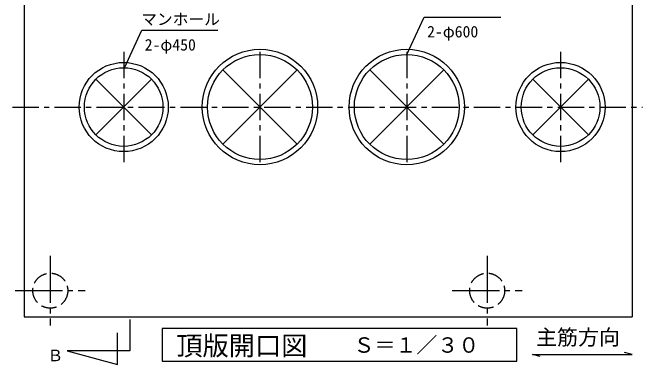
# Model space of a CAD drawing. Units: millimetres, scale not verified. Extents: x -8910 to 8910, y -6308 to 6308.
# Drawn here: x -6140 to -2535, y 2355 to 4367 of the extents above; entities that cross this region are included whole.
import ezdxf
from ezdxf.enums import TextEntityAlignment as Align

# ---------------------------------------------------------------- set-up
doc = ezdxf.new("R2010")
doc.units = ezdxf.units.MM
doc.header["$LTSCALE"] = 30
for name, pattern in [('CHAIN1', [8, 5, -1, 1, -1]), ('CHAIN2', [12, 9, -1, 1, -1]), ('DASHED3', [4, 3, -1])]:
    doc.linetypes.add(name, pattern=pattern)
for name, color, linetype, lineweight in [('0-2_空気管', 3, 'Continuous', 25), ('0-4_機器', 2, 'Continuous', 25), ('0-6_08', 2, 'Continuous', 25), ('1-2_1-3ﾚｲﾔ', 3, 'Continuous', 25)]:
    doc.layers.add(name, color=color, linetype=linetype, lineweight=lineweight)
doc.styles.add('ＭＳ ゴシック', font='')
doc.styles.get('ＭＳ ゴシック').set_extended_font_data('MS Gothic')

msp = doc.modelspace()

# ---------------------------------------------------------------- linework, layer by layer
at = {"layer": '0-2_空気管', "color": 4}
for p, q in [((-3883.85, 4126.82), (-3784.45, 4341.5)), ((-3784.45, 4341.5), (-3345.59, 4341.5)), ((-5499.86, 4051.79), (-5400.46, 4266.46)), ((-5400.46, 4266.46), (-4965.29, 4266.46))]:
    msp.add_line(p, q, dxfattribs=at)
at = {"layer": '0-2_空気管', "linetype": 'CHAIN1'}
for p, q in [((-5503.84, 4142.19), (-5503.84, 3509.12)), ((-4723.84, 4142.19), (-4723.84, 3509.12)), ((-3883.85, 4142.19), (-3883.85, 3509.12)), ((-3003.82, 4142.19), (-3003.82, 3509.12)), ((-6139.5, 3826.82), (-2535.42, 3826.82))]:
    msp.add_line(p, q, dxfattribs=at)
at = {"layer": '0-2_空気管'}
for p, q in [((-4935.98, 3614.69), (-4511.71, 4038.96)), ((-4935.98, 4038.95), (-4511.71, 3614.69)), ((-4095.98, 3614.69), (-3671.71, 4038.96)), ((-4095.98, 4038.95), (-3671.71, 3614.69)), ((-5662.95, 3985.92), (-5344.74, 3667.73)), ((-5662.94, 3667.72), (-5344.75, 3985.92)), ((-3162.92, 3985.92), (-2844.72, 3667.73)), ((-3162.92, 3667.72), (-2844.72, 3985.92)), ((-5467.91, 2612.35), (-5467.91, 2432.35)), ((-5539.91, 2355.19), (-5539.91, 2535.19))]:
    msp.add_line(p, q, dxfattribs=at)
msp.add_lwpolyline([(-5467.91, 2432.35), (-5827.91, 2432.35), (-5539.91, 2355.19)], dxfattribs=at)
for centre, radius in [((-4723.84, 3826.82), 330), ((-3883.85, 3826.82), 330), ((-4723.84, 3826.82), 300), ((-3883.85, 3826.82), 300), ((-5503.84, 3826.82), 255), ((-3003.82, 3826.82), 255), ((-5503.84, 3826.82), 225), ((-3003.82, 3826.82), 225)]:
    msp.add_circle(centre, radius, dxfattribs=at)
at = {"layer": '0-4_機器'}
for p, q in [((-6073.84, 5026.83), (-6073.84, 2626.82)), ((-2593.82, 5026.83), (-2593.82, 2626.82)), ((-6073.84, 2626.82), (-2593.82, 2626.82))]:
    msp.add_line(p, q, dxfattribs=at)
at = {"layer": '0-4_機器', "linetype": 'CHAIN2'}
for p, q in [((-5923.84, 2976.82), (-5923.84, 2576.82)), ((-3423.85, 2976.82), (-3423.85, 2576.82)), ((-6123.84, 2776.82), (-5723.84, 2776.82)), ((-3623.85, 2776.82), (-3223.85, 2776.82))]:
    msp.add_line(p, q, dxfattribs=at)
at = {"layer": '0-4_機器', "color": 3}
msp.add_lwpolyline([(-3254.52, 2373.84), (-3254.52, 2560.15), (-5283.85, 2560.15), (-5283.85, 2373.84)], close=True, dxfattribs=at)
at = {"layer": '0-6_08', "linetype": 'DASHED3'}
for centre in [(-5923.84, 2776.82), (-3423.85, 2776.82)]:
    msp.add_circle(centre, 100, dxfattribs=at)
at = {"layer": '1-2_1-3ﾚｲﾔ'}
msp.add_lwpolyline([(-3121.07, 2399.63), (-3164.54, 2411.28), (-2594.54, 2411.28), (-2638.01, 2422.93)], dxfattribs=at)

# ---------------------------------------------------------------- texts
at = {"layer": '0-2_空気管', "color": 4, "style": 'ＭＳ ゴシック'}
for s, p in [('マンホール', (-5403.47, 4276.18)), ('2-φ600', (-3767.44, 4205.02)), ('2-φ450', (-5383.45, 4129.98)), ('Ｂ', (-5940.02, 2353.35))]:
    msp.add_text(s, height=65.98, dxfattribs=at).set_placement(p, align=Align.BOTTOM_LEFT)
at = {"layer": '0-4_機器', "color": 4, "style": 'ＭＳ ゴシック'}
for s, height, p in [('頂版開口図', 110, (-5202.61, 2373.88)), ('Ｓ＝１／３０', 87.98, (-4189.05, 2395.55))]:
    msp.add_text(s, height=height, dxfattribs=at).set_placement(p, align=Align.BOTTOM_LEFT)
at = {"layer": '1-2_1-3ﾚｲﾔ', "color": 4, "style": 'ＭＳ ゴシック'}
msp.add_text('主筋方向', height=87.98, dxfattribs=at).set_placement((-3144.08, 2440.09), align=Align.BOTTOM_LEFT)

doc.saveas('drawing.dxf')
